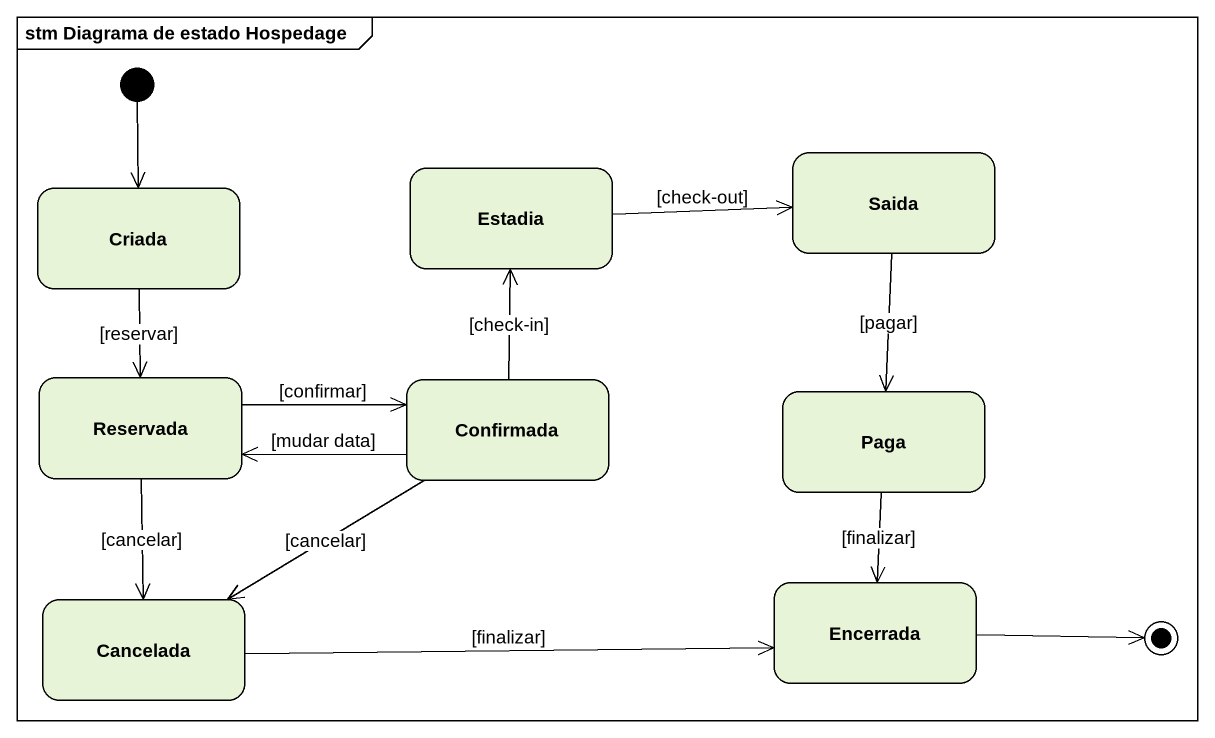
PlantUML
@startuml
mainframe stm Diagrama de estado Hospedage
hide empty description
state Saida
state Criada
state Estadia
state Reservada
state Confirmada
state Paga
state Cancelada
state Encerrada
[*] --> Criada
Saida --> Paga : [pagar]
Criada --> Reservada : [reservar]
Estadia -right-> Saida : [check-out]
Reservada -right-> Confirmada : [confirmar]
Reservada --> Cancelada : [cancelar]
Confirmada -up-> Estadia : [check-in]
Confirmada -left-> Reservada : [mudar data]
Confirmada --> Cancelada : [cancelar]
Paga --> Encerrada : [finalizar]
Cancelada -right-> Encerrada : [finalizar]
Encerrada -right-> [*]
@enduml
